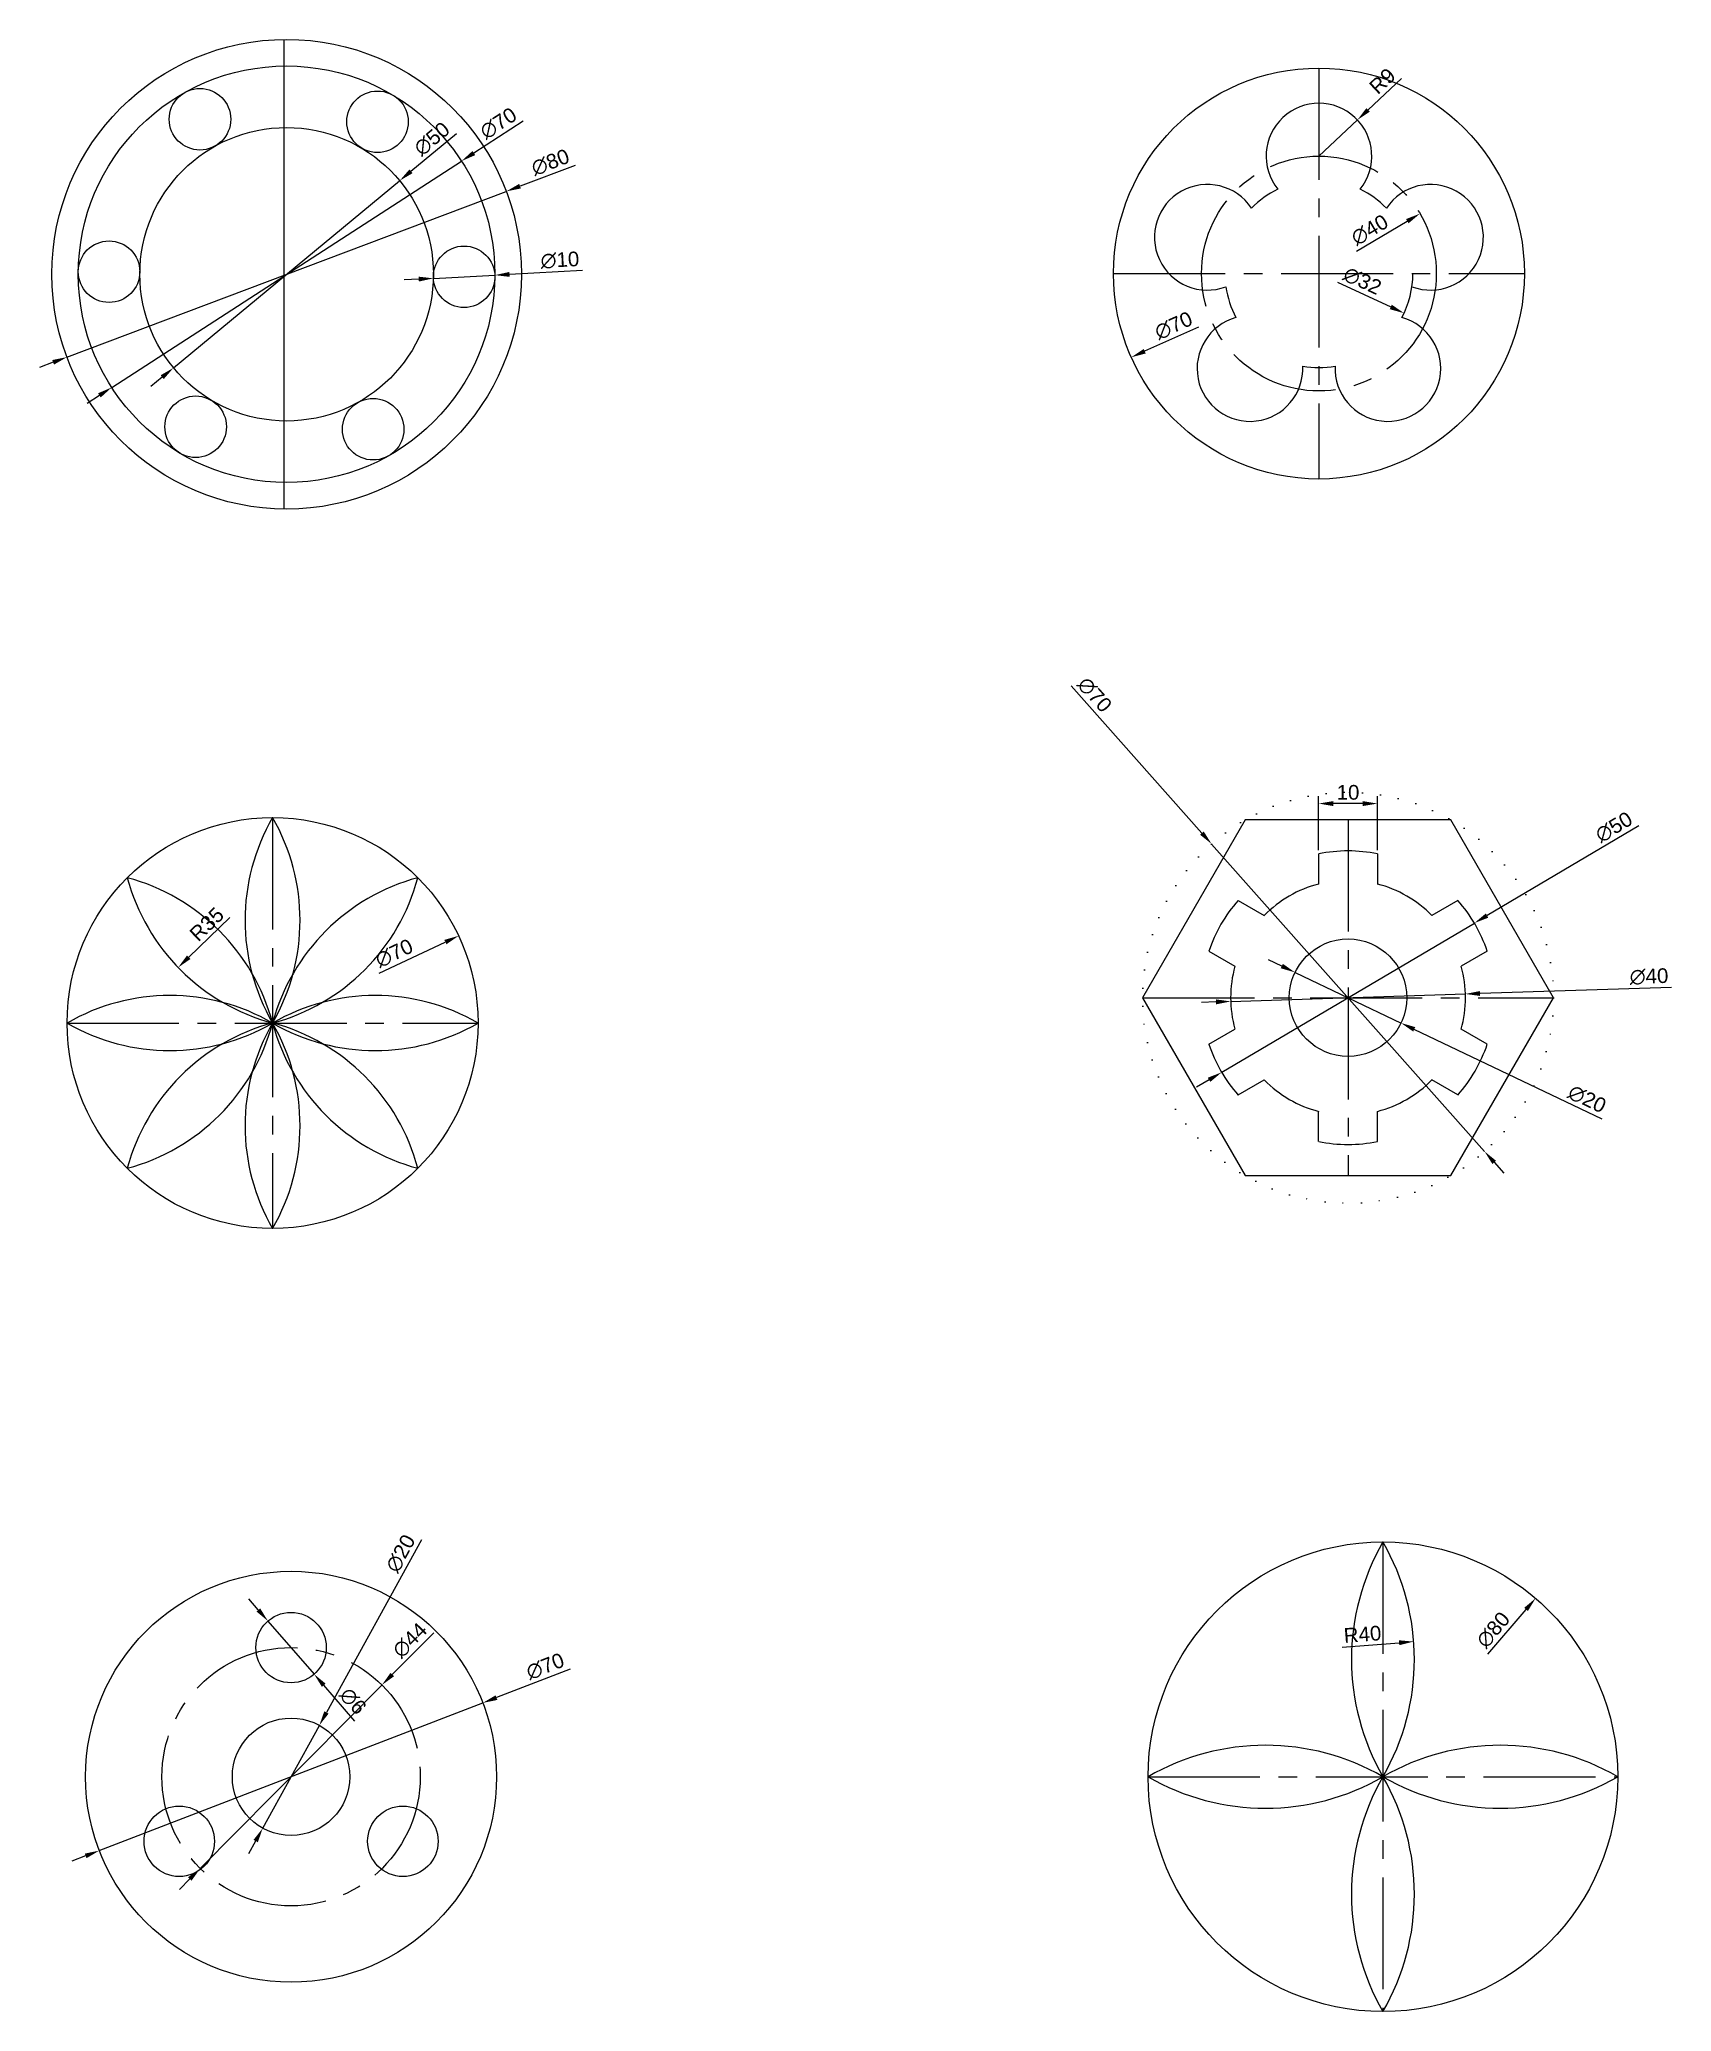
# Model space of a CAD drawing. Header units: millimetres. Extents: x 311 to 3635, y 1278 to 2673.
# Drawn here: x 3357 to 3635.1, y 1277.9 to 1613.8 of the extents above; entities outside this region: 1.
import ezdxf

# ---------------------------------------------------------------- set-up
doc = ezdxf.new("R2010")
doc.units = ezdxf.units.MM
doc.linetypes.add('ACAD_ISO07W100', pattern=[3, 0, -3])
doc.linetypes.add('CENTER2', pattern=[28.575, 19.05, -3.175, 3.175, -3.175])
doc.layers.get('0').update_dxf_attribs({"color": 5, "linetype": 'CENTER2'})
doc.styles.get("Standard").update_dxf_attribs({"font": 'arial.ttf'})
doc.dimstyles.new('ISO-25', dxfattribs={"dimtxt": 2.5, "dimasz": 2.5, "dimexe": 1.25, "dimexo": 0.625, "dimtad": 1, "dimtxsty": 'Standard', "dimcen": 2.5, "dimadec": 0, "dimazin": 0, "dimtfac": 1, "dimtmove": 0, "dimatfit": 3, "dimfxl": 1, "dimarcsym": 0})

# ---------------------------------------------------------------- blocks, each defined once
blk = doc.blocks.new('*U2')
blk.add_circle((0, 0), 5.24)
blk = doc.blocks.new('*U3')
at = {"layer": 'Defpoints', "color": 0, "linetype": 'ByBlock', "lineweight": -2, "transparency": 16777216}
for p, rotation in [((3384.38, 1600.2), 299.9999999999999), ((3414.62, 1599.77), 240), ((3429.37, 1573.37), 180), ((3383.64, 1547.82), 59.99999999999999), ((3413.88, 1547.4), 120)]:
    blk.add_blockref('*U2', p, dxfattribs=dict(at, rotation=rotation))
blk.add_blockref('*U2', (3368.89, 1574.23), dxfattribs=at)
blk = doc.blocks.new('*D5')
at = {"layer": 'Defpoints', "color": 0, "lineweight": -2, "transparency": 16777216}
for p, q in [((3421.64, 1572.97), (3419.14, 1572.84)), ((3424.13, 1573.1), (3434.6, 1573.65)), ((3449.56, 1574.42), (3437.1, 1573.78))]:
    blk.add_line(p, q, dxfattribs=at)
at = {"layer": 'Defpoints', "color": 0, "transparency": 16777216}
for p in [(3424.13, 1573.1), (3434.6, 1573.65)]:
    blk.add_point(p, dxfattribs=at)
for points in [[(3421.62, 1573.39), (3421.66, 1572.56), (3424.13, 1573.1)], [(3437.08, 1574.19), (3437.12, 1573.36), (3434.6, 1573.65)]]:
    blk.add_solid(points, dxfattribs=at)
at = {"layer": 'Defpoints', "color": 0, "transparency": 16777216, "insert": (3445.69, 1576.2), "char_height": 2.5, "attachment_point": 5, "rotation": 2.9729}
blk.add_mtext('∅10', dxfattribs=at)
blk = doc.blocks.new('*D7')
at = {"layer": 'Defpoints', "color": 0, "lineweight": -2, "transparency": 16777216}
for p, q in [((3439.45, 1599.89), (3431.02, 1594.44)), ((3369.34, 1554.52), (3428.92, 1593.08)), ((3367.24, 1553.17), (3365.14, 1551.81))]:
    blk.add_line(p, q, dxfattribs=at)
at = {"layer": 'Defpoints', "color": 0, "transparency": 16777216}
for p in [(3428.92, 1593.08), (3369.34, 1554.52)]:
    blk.add_point(p, dxfattribs=at)
for points in [[(3430.79, 1594.79), (3431.25, 1594.09), (3428.92, 1593.08)], [(3367.01, 1553.52), (3367.47, 1552.82), (3369.34, 1554.52)]]:
    blk.add_solid(points, dxfattribs=at)
at = {"layer": 'Defpoints', "color": 0, "transparency": 16777216, "insert": (3435.21, 1599.5), "char_height": 2.5, "attachment_point": 5, "rotation": 32.9061}
blk.add_mtext('∅70', dxfattribs=at)
blk = doc.blocks.new('*D8')
at = {"layer": 'Defpoints', "color": 0, "lineweight": -2, "transparency": 16777216}
for p, q in [((3428.06, 1597.73), (3420.32, 1591.33)), ((3379.87, 1557.86), (3418.39, 1589.74)), ((3377.95, 1556.27), (3376.02, 1554.67))]:
    blk.add_line(p, q, dxfattribs=at)
at = {"layer": 'Defpoints', "color": 0, "transparency": 16777216}
for p in [(3418.39, 1589.74), (3379.87, 1557.86)]:
    blk.add_point(p, dxfattribs=at)
for points in [[(3420.05, 1591.65), (3420.58, 1591.01), (3418.39, 1589.74)], [(3377.68, 1556.59), (3378.21, 1555.95), (3379.87, 1557.86)]]:
    blk.add_solid(points, dxfattribs=at)
at = {"layer": 'Defpoints', "color": 0, "transparency": 16777216, "insert": (3423.89, 1596.85), "char_height": 2.5, "attachment_point": 5, "rotation": 39.6071}
blk.add_mtext('∅50', dxfattribs=at)
blk = doc.blocks.new('*D9')
at = {"layer": 'Defpoints', "color": 0, "lineweight": -2, "transparency": 16777216}
for p, q in [((3448.29, 1592.34), (3438.9, 1588.8)), ((3361.71, 1559.68), (3436.56, 1587.92)), ((3359.37, 1558.8), (3357.03, 1557.92))]:
    blk.add_line(p, q, dxfattribs=at)
at = {"layer": 'Defpoints', "color": 0, "transparency": 16777216}
for p in [(3436.56, 1587.92), (3361.71, 1559.68)]:
    blk.add_point(p, dxfattribs=at)
for points in [[(3438.75, 1589.19), (3439.04, 1588.41), (3436.56, 1587.92)], [(3359.22, 1559.19), (3359.51, 1558.41), (3361.71, 1559.68)]]:
    blk.add_solid(points, dxfattribs=at)
at = {"layer": 'Defpoints', "color": 0, "transparency": 16777216, "insert": (3444.07, 1592.86), "char_height": 2.5, "attachment_point": 5, "rotation": 20.6679}
blk.add_mtext('∅80', dxfattribs=at)
blk = doc.blocks.new('*U10')
at = {"layer": 'Defpoints'}
blk.add_arc((0, -1.69), 9, 321.3178, 218.6822, dxfattribs=at)
blk = doc.blocks.new('*U11')
at = {"layer": 'Defpoints', "color": 0, "linetype": 'ByBlock', "lineweight": -2, "transparency": 16777216}
blk.add_blockref('*U10', (3574.99, 1595.61), dxfattribs=at)
for p, rotation in [((3554.36, 1580.62), 72), ((3595.61, 1580.62), 288), ((3562.24, 1556.37), 144), ((3587.73, 1556.37), 216)]:
    blk.add_blockref('*U10', p, dxfattribs=dict(at, rotation=rotation))
blk = doc.blocks.new('*D12')
at = {"layer": 'Defpoints', "color": 0, "lineweight": -2, "transparency": 16777216}
for p, q in [((3589.03, 1607.14), (3583.36, 1601.8)), ((3574.99, 1593.92), (3581.54, 1600.09))]:
    blk.add_line(p, q, dxfattribs=at)
at = {"layer": 'Defpoints', "color": 0, "transparency": 16777216}
for p in [(3581.54, 1600.09), (3574.99, 1593.92)]:
    blk.add_point(p, dxfattribs=at)
blk.add_solid([(3583.07, 1602.1), (3583.65, 1601.5), (3581.54, 1600.09)], dxfattribs=at)
at = {"layer": 'Defpoints', "color": 0, "transparency": 16777216, "insert": (3585.8, 1606.71), "char_height": 2.5, "attachment_point": 5, "rotation": 43.2578}
blk.add_mtext('R9', dxfattribs=at)
blk = doc.blocks.new('*D13')
at = {"layer": 'Defpoints', "color": 0, "lineweight": -2, "transparency": 16777216}
blk.add_line((3581.4, 1577.72), (3590.04, 1582.84), dxfattribs=at)
at = {"layer": 'Defpoints', "color": 0, "transparency": 16777216}
for p in [(3592.19, 1584.12), (3557.78, 1563.72)]:
    blk.add_point(p, dxfattribs=at)
blk.add_solid([(3589.83, 1583.2), (3590.25, 1582.48), (3592.19, 1584.12)], dxfattribs=at)
at = {"layer": 'Defpoints', "color": 0, "transparency": 16777216, "insert": (3583.64, 1581.34), "char_height": 2.5, "attachment_point": 5, "rotation": 30.6534}
blk.add_mtext('∅40', dxfattribs=at)
blk = doc.blocks.new('*D14')
at = {"layer": 'Defpoints', "color": 0, "lineweight": -2, "transparency": 16777216}
blk.add_line((3554.48, 1564.77), (3545.3, 1560.68), dxfattribs=at)
at = {"layer": 'Defpoints', "color": 0, "transparency": 16777216}
for p in [(3606.95, 1588.18), (3543.02, 1559.66)]:
    blk.add_point(p, dxfattribs=at)
blk.add_solid([(3545.13, 1561.06), (3545.47, 1560.3), (3543.02, 1559.66)], dxfattribs=at)
at = {"layer": 'Defpoints', "color": 0, "transparency": 16777216, "insert": (3550.23, 1565.04), "char_height": 2.5, "attachment_point": 5, "rotation": 24.0394}
blk.add_mtext('∅70', dxfattribs=at)
blk = doc.blocks.new('*D15')
at = {"layer": 'Defpoints', "color": 0, "lineweight": -2, "transparency": 16777216}
blk.add_line((3578.14, 1572.46), (3587.23, 1568.23), dxfattribs=at)
at = {"layer": 'Defpoints', "color": 0, "transparency": 16777216}
for p in [(3574.99, 1573.92), (3589.49, 1567.17)]:
    blk.add_point(p, dxfattribs=at)
blk.add_solid([(3587.4, 1568.61), (3587.05, 1567.85), (3589.49, 1567.17)], dxfattribs=at)
at = {"layer": 'Defpoints', "color": 0, "transparency": 16777216, "insert": (3582.38, 1572.66), "char_height": 2.5, "attachment_point": 5, "rotation": 335.058}
blk.add_mtext('∅32', dxfattribs=at)
blk = doc.blocks.new('*U16')
at = {"layer": 'Defpoints'}
for centre, start, end in [((30.31, 0), 150, 210), ((-30.31, 0), 330, 30)]:
    blk.add_arc(centre, 35, start, end, dxfattribs=at)
blk = doc.blocks.new('*U17')
at = {"layer": 'Defpoints', "color": 0, "linetype": 'ByBlock', "lineweight": -2, "transparency": 16777216}
blk.add_blockref('*U16', (3396.74, 1452.91), dxfattribs=at)
for p, rotation in [((3384.37, 1447.79), 45.00000000000003), ((3409.12, 1447.79), 315.0000000000001), ((3379.24, 1435.41), 90.00000000000001), ((3384.37, 1423.04), 135.0000000000001), ((3409.12, 1423.04), 225), ((3414.24, 1435.41), 270), ((3396.74, 1417.91), 180)]:
    blk.add_blockref('*U16', p, dxfattribs=dict(at, rotation=rotation))
blk = doc.blocks.new('*D18')
at = {"layer": 'Defpoints', "color": 0, "lineweight": -2, "transparency": 16777216}
blk.add_line((3389.45, 1464.23), (3382.45, 1457.45), dxfattribs=at)
at = {"layer": 'Defpoints', "color": 0, "transparency": 16777216}
for p in [(3405.8, 1480.06), (3380.66, 1455.71)]:
    blk.add_point(p, dxfattribs=at)
blk.add_solid([(3382.16, 1457.75), (3382.74, 1457.15), (3380.66, 1455.71)], dxfattribs=at)
at = {"layer": 'Defpoints', "color": 0, "transparency": 16777216, "insert": (3385.53, 1463.07), "char_height": 2.5, "attachment_point": 5, "rotation": 44.0786}
blk.add_mtext('R35', dxfattribs=at)
blk = doc.blocks.new('*D19')
at = {"layer": 'Defpoints', "color": 0, "lineweight": -2, "transparency": 16777216}
blk.add_line((3414.88, 1454.75), (3426.17, 1460.04), dxfattribs=at)
at = {"layer": 'Defpoints', "color": 0, "transparency": 16777216}
for p in [(3428.44, 1461.1), (3365.05, 1431.4)]:
    blk.add_point(p, dxfattribs=at)
blk.add_solid([(3426, 1460.41), (3426.35, 1459.66), (3428.44, 1461.1)], dxfattribs=at)
at = {"layer": 'Defpoints', "color": 0, "transparency": 16777216, "insert": (3417.46, 1458.13), "char_height": 2.5, "attachment_point": 5, "rotation": 25.0981}
blk.add_mtext('∅70', dxfattribs=at)
blk = doc.blocks.new('*D20')
at = {"layer": 'Defpoints', "color": 0, "linetype": 'CENTER2', "lineweight": -2, "transparency": 16777216}
for p, q in [((3574.94, 1475.68), (3574.94, 1484.88)), ((3582.44, 1483.63), (3577.44, 1483.63)), ((3584.94, 1475.68), (3584.94, 1484.88))]:
    blk.add_line(p, q, dxfattribs=at)
at = {"layer": 'Defpoints', "color": 0, "linetype": 'CENTER2', "transparency": 16777216}
for p in [(3574.94, 1483.63), (3574.94, 1475.06), (3584.94, 1475.06)]:
    blk.add_point(p, dxfattribs=at)
for points in [[(3577.44, 1484.05), (3577.44, 1483.21), (3574.94, 1483.63)], [(3582.44, 1484.05), (3582.44, 1483.21), (3584.94, 1483.63)]]:
    blk.add_solid(points, dxfattribs=at)
at = {"layer": 'Defpoints', "color": 0, "linetype": 'CENTER2', "transparency": 16777216, "insert": (3579.94, 1485.53), "char_height": 2.5, "attachment_point": 5}
blk.add_mtext('10', dxfattribs=at)
blk = doc.blocks.new('*U21')
at = {"layer": 'Defpoints', "linetype": 'CENTER2'}
for p, q in [((-5, 2.56), (-5, -2.56)), ((5, 2.56), (5, -2.56))]:
    blk.add_line(p, q, dxfattribs=at)
blk = doc.blocks.new('*U22')
at = {"layer": 'Defpoints', "color": 0, "linetype": 'ByBlock', "lineweight": -2, "transparency": 16777216}
blk.add_blockref('*U21', (3579.94, 1472.49), dxfattribs=at)
for p, rotation in [((3560.95, 1461.53), 59.99999999999999), ((3598.94, 1461.53), 299.9999999999999), ((3560.95, 1439.6), 120), ((3598.94, 1439.6), 240), ((3579.94, 1428.63), 180)]:
    blk.add_blockref('*U21', p, dxfattribs=dict(at, rotation=rotation))
blk = doc.blocks.new('*U23')
at = {"layer": 'Defpoints', "linetype": 'ByBlock'}
blk.add_circle((0, 0), 6, dxfattribs=at)
blk = doc.blocks.new('*U24')
at = {"layer": 'Defpoints', "color": 0, "linetype": 'ByBlock', "lineweight": -2, "transparency": 16777216}
blk.add_blockref('*U23', (3399.89, 1335.26), dxfattribs=at)
for p, rotation in [((3380.84, 1302.26), 120), ((3418.94, 1302.26), 240)]:
    blk.add_blockref('*U23', p, dxfattribs=dict(at, rotation=rotation))
blk = doc.blocks.new('*D25')
at = {"layer": 'Defpoints', "color": 0, "linetype": 'ByBlock', "lineweight": -2, "transparency": 16777216}
for p, q in [((3394.31, 1346.27), (3392.67, 1348.16)), ((3395.95, 1344.38), (3403.82, 1335.32)), ((3410.78, 1327.32), (3405.46, 1333.44))]:
    blk.add_line(p, q, dxfattribs=at)
at = {"layer": 'Defpoints', "color": 0, "linetype": 'ByBlock', "transparency": 16777216}
for p in [(3395.95, 1344.38), (3403.82, 1335.32)]:
    blk.add_point(p, dxfattribs=at)
for points in [[(3394.63, 1346.54), (3394, 1346), (3395.95, 1344.38)], [(3405.78, 1333.71), (3405.15, 1333.16), (3403.82, 1335.32)]]:
    blk.add_solid(points, dxfattribs=at)
at = {"layer": 'Defpoints', "color": 0, "linetype": 'ByBlock', "transparency": 16777216, "insert": (3410.43, 1330.73), "char_height": 2.5, "attachment_point": 5, "rotation": 310.9861}
blk.add_mtext('∅6', dxfattribs=at)
blk = doc.blocks.new('*D26')
at = {"layer": 'Defpoints', "color": 0, "linetype": 'ByBlock', "lineweight": -2, "transparency": 16777216}
for p, q in [((3424.2, 1342.39), (3417.13, 1335.26)), ((3384.41, 1302.22), (3415.37, 1333.48)), ((3382.65, 1300.45), (3380.89, 1298.67))]:
    blk.add_line(p, q, dxfattribs=at)
at = {"layer": 'Defpoints', "color": 0, "linetype": 'ByBlock', "transparency": 16777216}
for p in [(3415.37, 1333.48), (3384.41, 1302.22)]:
    blk.add_point(p, dxfattribs=at)
for points in [[(3416.83, 1335.55), (3417.43, 1334.97), (3415.37, 1333.48)], [(3382.35, 1300.74), (3382.94, 1300.15), (3384.41, 1302.22)]]:
    blk.add_solid(points, dxfattribs=at)
at = {"layer": 'Defpoints', "color": 0, "linetype": 'ByBlock', "transparency": 16777216, "insert": (3420.14, 1341.1), "char_height": 2.5, "attachment_point": 5, "rotation": 45.2761}
blk.add_mtext('∅44', dxfattribs=at)
blk = doc.blocks.new('*D27')
at = {"layer": 'Defpoints', "color": 0, "linetype": 'ByBlock', "lineweight": -2, "transparency": 16777216}
for p, q in [((3447.42, 1336.16), (3434.88, 1331.33)), ((3367.23, 1305.27), (3432.55, 1330.43)), ((3364.9, 1304.37), (3362.56, 1303.47))]:
    blk.add_line(p, q, dxfattribs=at)
at = {"layer": 'Defpoints', "color": 0, "linetype": 'ByBlock', "transparency": 16777216}
for p in [(3432.55, 1330.43), (3367.23, 1305.27)]:
    blk.add_point(p, dxfattribs=at)
for points in [[(3434.73, 1331.72), (3435.03, 1330.94), (3432.55, 1330.43)], [(3364.75, 1304.76), (3365.05, 1303.98), (3367.23, 1305.27)]]:
    blk.add_solid(points, dxfattribs=at)
at = {"layer": 'Defpoints', "color": 0, "linetype": 'ByBlock', "transparency": 16777216, "insert": (3443.19, 1336.65), "char_height": 2.5, "attachment_point": 5, "rotation": 21.0684}
blk.add_mtext('∅70', dxfattribs=at)
blk = doc.blocks.new('*D28')
at = {"layer": 'Defpoints', "color": 0, "linetype": 'ByBlock', "lineweight": -2, "transparency": 16777216}
for p, q in [((3422.11, 1358.23), (3405.92, 1328.8)), ((3395.07, 1309.09), (3404.71, 1326.61)), ((3393.86, 1306.9), (3392.66, 1304.71))]:
    blk.add_line(p, q, dxfattribs=at)
at = {"layer": 'Defpoints', "color": 0, "linetype": 'ByBlock', "transparency": 16777216}
for p in [(3404.71, 1326.61), (3395.07, 1309.09)]:
    blk.add_point(p, dxfattribs=at)
for points in [[(3405.55, 1329), (3406.28, 1328.6), (3404.71, 1326.61)], [(3393.5, 1307.1), (3394.23, 1306.7), (3395.07, 1309.09)]]:
    blk.add_solid(points, dxfattribs=at)
at = {"layer": 'Defpoints', "color": 0, "linetype": 'ByBlock', "transparency": 16777216, "insert": (3418.57, 1355.88), "char_height": 2.5, "attachment_point": 5, "rotation": 61.1726}
blk.add_mtext('∅20', dxfattribs=at)
blk = doc.blocks.new('*D29')
at = {"layer": 'Defpoints', "color": 0, "linetype": 'ByBlock', "lineweight": -2, "transparency": 16777216}
for p, q in [((3532.8, 1503.67), (3555.05, 1478.61)), ((3603.18, 1424.39), (3556.71, 1476.74)), ((3604.84, 1422.52), (3606.5, 1420.65))]:
    blk.add_line(p, q, dxfattribs=at)
at = {"layer": 'Defpoints', "color": 0, "linetype": 'ByBlock', "transparency": 16777216}
for p in [(3556.71, 1476.74), (3603.18, 1424.39)]:
    blk.add_point(p, dxfattribs=at)
for points in [[(3555.36, 1478.88), (3554.74, 1478.33), (3556.71, 1476.74)], [(3605.15, 1422.79), (3604.53, 1422.24), (3603.18, 1424.39)]]:
    blk.add_solid(points, dxfattribs=at)
at = {"layer": 'Defpoints', "color": 0, "linetype": 'ByBlock', "transparency": 16777216, "insert": (3536.77, 1502.16), "char_height": 2.5, "attachment_point": 5, "rotation": 311.5957}
blk.add_mtext('∅70', dxfattribs=at)
blk = doc.blocks.new('*D30')
at = {"layer": 'Defpoints', "color": 0, "linetype": 'ByBlock', "lineweight": -2, "transparency": 16777216}
for p, q in [((3568.67, 1455.95), (3566.41, 1457.03)), ((3570.92, 1454.87), (3588.97, 1446.25)), ((3623.21, 1429.88), (3591.22, 1445.17))]:
    blk.add_line(p, q, dxfattribs=at)
at = {"layer": 'Defpoints', "color": 0, "linetype": 'ByBlock', "transparency": 16777216}
for p in [(3570.92, 1454.87), (3588.97, 1446.25)]:
    blk.add_point(p, dxfattribs=at)
for points in [[(3568.84, 1456.33), (3568.49, 1455.58), (3570.92, 1454.87)], [(3591.4, 1445.55), (3591.04, 1444.8), (3588.97, 1446.25)]]:
    blk.add_solid(points, dxfattribs=at)
at = {"layer": 'Defpoints', "color": 0, "linetype": 'ByBlock', "transparency": 16777216, "insert": (3620.66, 1433.29), "char_height": 2.5, "attachment_point": 5, "rotation": 334.4568}
blk.add_mtext('∅20', dxfattribs=at)
blk = doc.blocks.new('*D31')
at = {"layer": 'Defpoints', "color": 0, "linetype": 'ByBlock', "lineweight": -2, "transparency": 16777216}
for p, q in [((3635.05, 1452.31), (3602.43, 1451.28)), ((3557.45, 1449.85), (3554.96, 1449.77)), ((3559.95, 1449.93), (3599.93, 1451.2))]:
    blk.add_line(p, q, dxfattribs=at)
at = {"layer": 'Defpoints', "color": 0, "linetype": 'ByBlock', "transparency": 16777216}
for p in [(3559.95, 1449.93), (3599.93, 1451.2)]:
    blk.add_point(p, dxfattribs=at)
for points in [[(3602.42, 1451.69), (3602.45, 1450.86), (3599.93, 1451.2)], [(3557.44, 1450.27), (3557.47, 1449.43), (3559.95, 1449.93)]]:
    blk.add_solid(points, dxfattribs=at)
at = {"layer": 'Defpoints', "color": 0, "linetype": 'ByBlock', "transparency": 16777216, "insert": (3631.22, 1454.16), "char_height": 2.5, "attachment_point": 5, "rotation": 1.8177}
blk.add_mtext('∅40', dxfattribs=at)
blk = doc.blocks.new('*D32')
at = {"layer": 'Defpoints', "color": 0, "linetype": 'ByBlock', "lineweight": -2, "transparency": 16777216}
for p, q in [((3629.49, 1479.83), (3603.62, 1464.55)), ((3558.42, 1437.85), (3601.47, 1463.28)), ((3556.27, 1436.58), (3554.11, 1435.3))]:
    blk.add_line(p, q, dxfattribs=at)
at = {"layer": 'Defpoints', "color": 0, "linetype": 'ByBlock', "transparency": 16777216}
for p in [(3601.47, 1463.28), (3558.42, 1437.85)]:
    blk.add_point(p, dxfattribs=at)
for points in [[(3603.41, 1464.91), (3603.83, 1464.19), (3601.47, 1463.28)], [(3556.05, 1436.93), (3556.48, 1436.22), (3558.42, 1437.85)]]:
    blk.add_solid(points, dxfattribs=at)
at = {"layer": 'Defpoints', "color": 0, "linetype": 'ByBlock', "transparency": 16777216, "insert": (3625.24, 1479.61), "char_height": 2.5, "attachment_point": 5, "rotation": 30.5716}
blk.add_mtext('∅50', dxfattribs=at)
blk = doc.blocks.new('*U33')
at = {"layer": 'Defpoints', "linetype": 'ByBlock'}
for centre, start, end in [((34.64, 0), 150, 210), ((-34.64, 0), 330, 30)]:
    blk.add_arc(centre, 40, start, end, dxfattribs=at)
blk = doc.blocks.new('*U34')
at = {"layer": 'Defpoints', "color": 0, "linetype": 'ByBlock', "lineweight": -2, "transparency": 16777216}
blk.add_blockref('*U33', (3585.89, 1337.85), dxfattribs=at)
for p, rotation in [((3565.89, 1317.85), 90.00000000000001), ((3605.89, 1317.85), 270), ((3585.89, 1297.85), 180)]:
    blk.add_blockref('*U33', p, dxfattribs=dict(at, rotation=rotation))
blk = doc.blocks.new('*D35')
at = {"layer": 'Defpoints', "color": 0, "linetype": 'ByBlock', "lineweight": -2, "transparency": 16777216}
blk.add_line((3603.74, 1338.72), (3610.26, 1346.35), dxfattribs=at)
at = {"layer": 'Defpoints', "color": 0, "linetype": 'ByBlock', "transparency": 16777216}
for p in [(3611.89, 1348.25), (3559.89, 1287.46)]:
    blk.add_point(p, dxfattribs=at)
blk.add_solid([(3609.95, 1346.62), (3610.58, 1346.08), (3611.89, 1348.25)], dxfattribs=at)
at = {"layer": 'Defpoints', "color": 0, "linetype": 'ByBlock', "transparency": 16777216, "insert": (3604.69, 1342.86), "char_height": 2.5, "attachment_point": 5, "rotation": 49.4562}
blk.add_mtext('∅80', dxfattribs=at)
blk = doc.blocks.new('*D36')
at = {"layer": 'Defpoints', "color": 0, "linetype": 'ByBlock', "lineweight": -2, "transparency": 16777216}
blk.add_line((3578.95, 1339.95), (3588.64, 1340.69), dxfattribs=at)
at = {"layer": 'Defpoints', "color": 0, "linetype": 'ByBlock', "transparency": 16777216}
for p in [(3591.13, 1340.87), (3551.25, 1337.85)]:
    blk.add_point(p, dxfattribs=at)
blk.add_solid([(3588.61, 1341.1), (3588.67, 1340.27), (3591.13, 1340.87)], dxfattribs=at)
at = {"layer": 'Defpoints', "color": 0, "linetype": 'ByBlock', "transparency": 16777216, "insert": (3582.41, 1342.12), "char_height": 2.5, "attachment_point": 5, "rotation": 4.3319}
blk.add_mtext('R40', dxfattribs=at)

msp = doc.modelspace()

# ---------------------------------------------------------------- linework, layer by layer
for p, q in [((3574.985, 1608.921), (3574.985, 1538.921)), ((3539.985, 1573.921), (3609.985, 1573.921)), ((3396.742, 1481.251), (3396.742, 1411.251)), ((3361.742, 1446.251), (3431.742, 1446.251)), ((3585.888, 1357.853), (3585.888, 1277.853)), ((3545.888, 1317.853), (3625.888, 1317.853))]:
    msp.add_line(p, q)
at = {"linetype": 'CENTER2'}
for p, q in [((3579.943, 1480.873), (3579.943, 1420.252)), ((3544.943, 1450.563), (3614.943, 1450.563))]:
    msp.add_line(p, q, dxfattribs=at)
msp.add_circle((3574.985, 1573.921), 20)
at = {"layer": 'Defpoints'}
msp.add_line((3398.649, 1613.796), (3398.649, 1533.802), dxfattribs=at)
msp.add_lwpolyline([(3562.443, 1480.873), (3544.943, 1450.563), (3562.443, 1420.252), (3597.443, 1420.252), (3614.943, 1450.563), (3597.443, 1480.873)], close=True, dxfattribs=at)
for centre, radius in [((3399.132, 1573.799), 40), ((3399.129, 1573.801), 35.484), ((3574.985, 1573.921), 35), ((3399.132, 1573.799), 25), ((3396.742, 1446.251), 35), ((3579.943, 1450.563), 10)]:
    msp.add_circle(centre, radius, dxfattribs=at)
at = {"layer": 'Defpoints', "linetype": 'ACAD_ISO07W100'}
msp.add_circle((3579.943, 1450.563), 35, dxfattribs=at)
at = {"layer": 'Defpoints', "linetype": 'ByBlock'}
for centre, radius in [((3585.888, 1317.853), 40), ((3399.889, 1317.853), 35), ((3399.889, 1317.853), 10)]:
    msp.add_circle(centre, radius, dxfattribs=at)
at = {"layer": 'Defpoints', "linetype": 'CENTER2'}
msp.add_circle((3399.889, 1317.853), 22, dxfattribs=at)
at = {"layer": 'Defpoints'}
for centre, radius, start, end in [((3574.985, 1573.921), 16, 116.04656, 135.95344), ((3574.985, 1573.921), 16, 44.04656, 63.95344), ((3574.985, 1573.921), 16, 332.04656, 0), ((3574.985, 1573.921), 16, 188.04656, 207.95344), ((3574.985, 1573.921), 16, 260.04656, 279.95344), ((3579.943, 1450.563), 25, 78.46304, 101.53696), ((3579.943, 1450.563), 20, 104.47751, 135.52249), ((3579.943, 1450.563), 20, 44.47751, 75.52249), ((3579.943, 1450.563), 25, 138.46304, 161.53696), ((3579.943, 1450.563), 25, 18.46304, 41.53696), ((3579.943, 1450.563), 20, 164.47751, 195.52249), ((3579.943, 1450.563), 20, 344.47751, 15.52249), ((3579.943, 1450.563), 25, 198.46304, 221.53696), ((3579.943, 1450.563), 25, 318.46304, 341.53696), ((3579.943, 1450.563), 20, 224.47751, 255.52249), ((3579.943, 1450.563), 20, 284.47751, 315.52249), ((3579.943, 1450.563), 25, 258.46304, 281.53696)]:
    msp.add_arc(centre, radius, start, end, dxfattribs=at)

# ---------------------------------------------------------------- block references
for name, p in [('*U3', (-0.003, 0.002)), ('*U11', (0, 0)), ('*U17', (0, 10.836))]:
    msp.add_blockref(name, p, dxfattribs=at)
at = {"layer": 'Defpoints', "linetype": 'CENTER2'}
msp.add_blockref('*U22', (0, 0), dxfattribs=at)
at = {"layer": 'Defpoints', "linetype": 'ByBlock'}
for name, p in [('*U34', (0, 0)), ('*U24', (0, 4.595))]:
    msp.add_blockref(name, p, dxfattribs=at)

# ---------------------------------------------------------------- texts
at = {"insert": (310.436, 2673.363), "char_height": 2.5, "width": 355.03035, "attachment_point": 1}
msp.add_mtext('https://raw.githubusercontent.com/fatmanurkilickaya/bilgisayar-yard.-tas.-ve-model/64e027fd498f919937de4b8820e051c0f6094f56/Ekran%20g%C3%B6r%C3%BCnt%C3%BCs%C3%BC%202023-11-15%20092311.png', dxfattribs=at)

# ---------------------------------------------------------------- dimensions: what is measured, and where the dimension line sits
at = {"layer": 'Defpoints'}
dim = msp.add_radius_dim(center=(3574.985, 1593.921), mpoint=(3581.54, 1600.088), dimstyle='ISO-25', dxfattribs=at)
dim.commit()
dim.dimension.update_dxf_attribs({"geometry": '*D12', "text_midpoint": (3585.803, 1606.711)})
dim = msp.add_diameter_dim_2p(p1=(3369.339, 1554.524), p2=(3428.92, 1593.078), text='∅70', dimstyle='ISO-25', dxfattribs=at)
dim.commit()
dim.dimension.update_dxf_attribs({"geometry": '*D7', "text_midpoint": (3435.213, 1599.498)})
for p1, p2, picture, middle in [((3379.872, 1557.861), (3418.393, 1589.737), '*D8', (3423.894, 1596.848)), ((3361.707, 1559.681), (3436.558, 1587.917), '*D9', (3444.069, 1592.857))]:
    dim = msp.add_diameter_dim_2p(p1=p1, p2=p2, dimstyle='ISO-25', dxfattribs=at)
    dim.commit()
    dim.dimension.update_dxf_attribs({"geometry": picture, "text_midpoint": middle})
for p1, p2, picture, middle in [((3606.95, 1588.178), (3543.021, 1559.663), '*D14', (3551.031, 1563.236)), ((3557.78, 1563.724), (3592.191, 1584.117), '*D13', (3584.645, 1579.645)), ((3365.047, 1431.405), (3428.438, 1461.097), '*D19', (3418.299, 1456.348))]:
    dim = msp.add_diameter_dim_2p(p1=p1, p2=p2, dimstyle='ISO-25', dxfattribs=at)
    dim.commit()
    dim.dimension.update_dxf_attribs({"geometry": picture, "text_midpoint": middle, "dimtype": 163})
dim = msp.add_diameter_dim_2p(p1=(3424.133, 1573.102), p2=(3434.603, 1573.646), text='∅10', dimstyle='ISO-25', dxfattribs=at)
dim.commit()
dim.dimension.update_dxf_attribs({"geometry": '*D5', "text_midpoint": (3445.794, 1574.227), "dimtype": 163})
dim = msp.add_radius_dim(center=(3574.985, 1573.921), mpoint=(3589.493, 1567.173), text='∅32', dimstyle='ISO-25', dxfattribs=at)
dim.commit()
dim.dimension.update_dxf_attribs({"geometry": '*D15', "text_midpoint": (3581.547, 1570.869), "dimtype": 164})
at = {"layer": 'Defpoints', "linetype": 'ByBlock'}
for p1, p2, picture, middle in [((3603.179, 1424.388), (3556.708, 1476.737), '*D29', (3535.3, 1500.853)), ((3558.418, 1437.847), (3601.468, 1463.278), '*D32', (3626.243, 1477.913)), ((3559.953, 1449.928), (3599.933, 1451.197), '*D31', (3631.285, 1452.192)), ((3570.921, 1454.874), (3588.966, 1446.251), '*D30', (3619.809, 1431.511)), ((3395.068, 1309.092), (3404.711, 1326.613), '*D28', (3420.296, 1354.931)), ((3559.887, 1287.456), (3611.889, 1348.249), '*D35', (3606.187, 1341.584)), ((3367.229, 1305.271), (3432.55, 1330.434), '*D27', (3443.898, 1334.806))]:
    dim = msp.add_diameter_dim_2p(p1=p1, p2=p2, dimstyle='ISO-25', dxfattribs=at)
    dim.commit()
    dim.dimension.update_dxf_attribs({"geometry": picture, "text_midpoint": middle, "dimtype": 163})
at = {"layer": 'Defpoints', "linetype": 'CENTER2'}
dim = msp.add_linear_dim(base=(3574.943, 1483.629), p1=(3584.943, 1475.057), p2=(3574.943, 1475.057), dimstyle='ISO-25', dxfattribs=at)
dim.commit()
dim.dimension.update_dxf_attribs({"geometry": '*D20', "text_midpoint": (3579.943, 1485.531)})
at = {"layer": 'Defpoints'}
dim = msp.add_radius_dim(center=(3405.801, 1480.058), mpoint=(3380.658, 1455.71), dimstyle='ISO-25', dxfattribs=at)
dim.commit()
dim.dimension.update_dxf_attribs({"geometry": '*D18', "text_midpoint": (3386.851, 1461.708), "dimtype": 164})
at = {"layer": 'Defpoints', "linetype": 'ByBlock'}
dim = msp.add_diameter_dim_2p(p1=(3395.954, 1344.382), p2=(3403.825, 1335.323), text='∅6', dimstyle='ISO-25', dxfattribs=at)
dim.commit()
dim.dimension.update_dxf_attribs({"geometry": '*D25', "text_midpoint": (3410.431, 1330.726)})
dim = msp.add_diameter_dim_2p(p1=(3384.408, 1302.221), p2=(3415.37, 1333.484), dimstyle='ISO-25', dxfattribs=at)
dim.commit()
dim.dimension.update_dxf_attribs({"geometry": '*D26', "text_midpoint": (3420.142, 1341.102)})
dim = msp.add_radius_dim(center=(3551.247, 1337.853), mpoint=(3591.132, 1340.874), dimstyle='ISO-25', dxfattribs=at)
dim.commit()
dim.dimension.update_dxf_attribs({"geometry": '*D36', "text_midpoint": (3582.549, 1340.224), "dimtype": 164})

doc.saveas('drawing.dxf')
